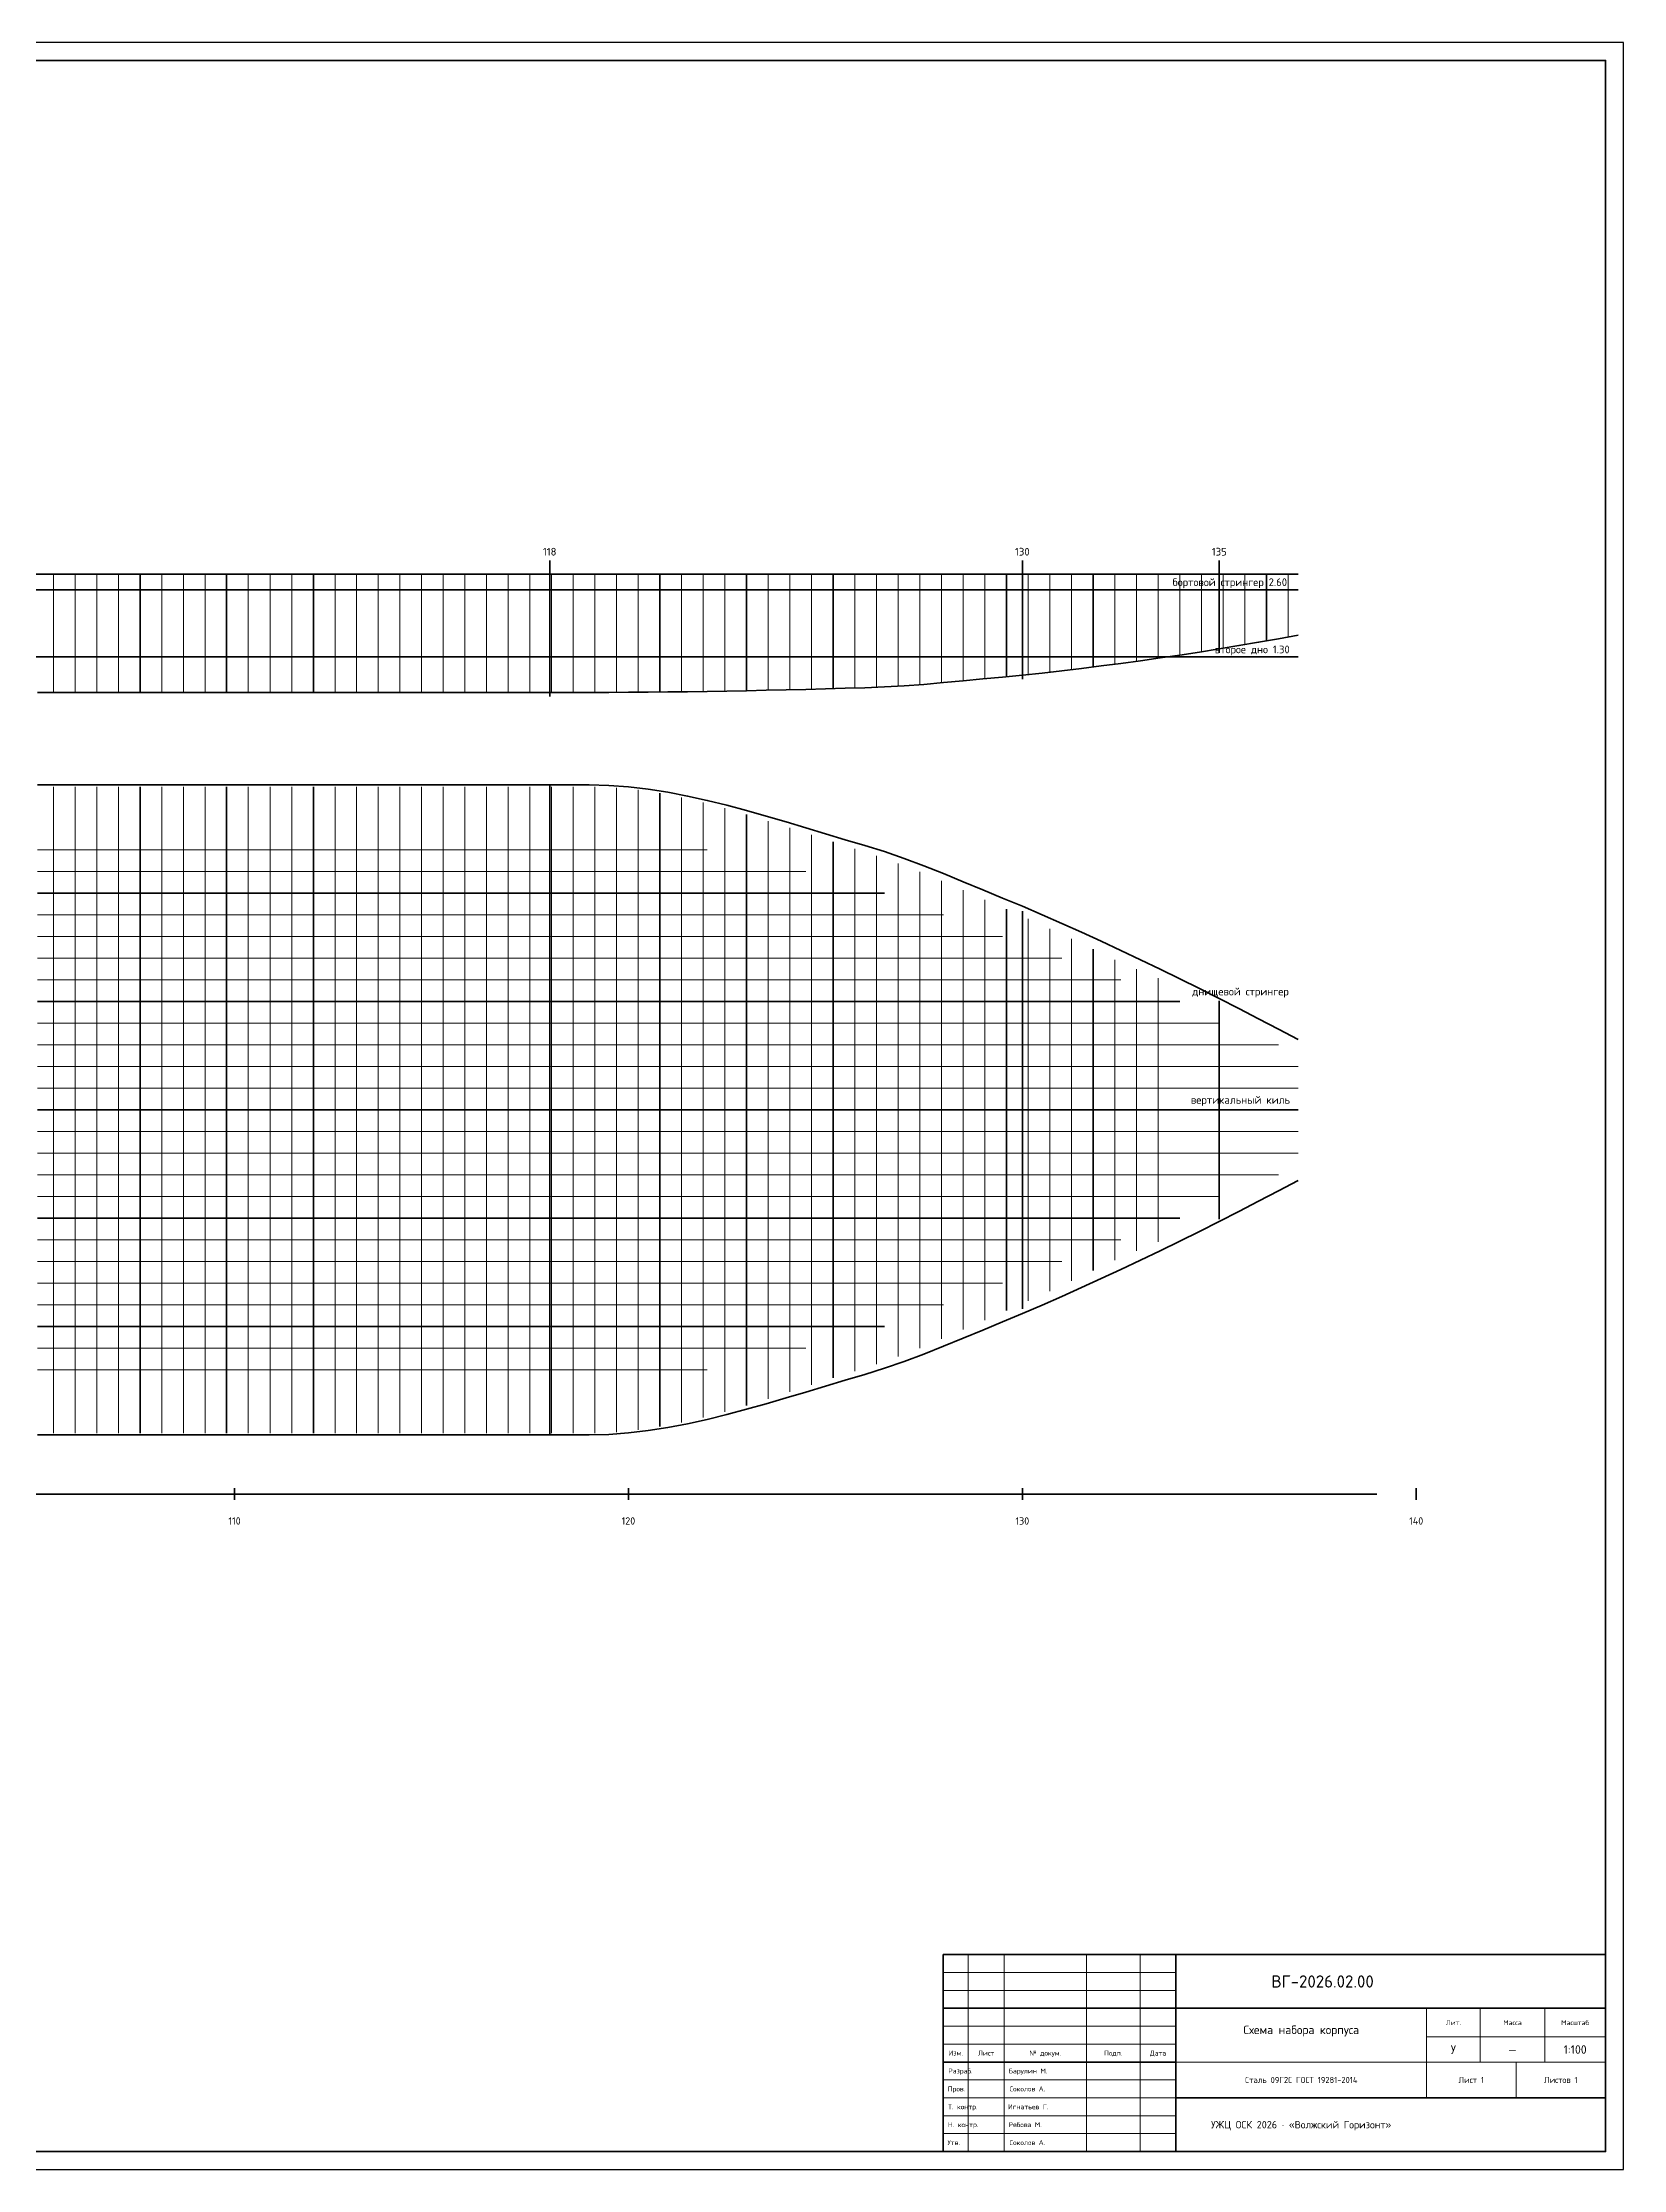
# Model space of a CAD drawing. Header units: millimetres. Extents: x 0 to 1682, y -5 to 594.
# Drawn here: x 1240 to 1682, y 0 to 594 of the extents above; entities that cross this region are included whole.
import ezdxf
from ezdxf.enums import TextEntityAlignment as Align

# ---------------------------------------------------------------- set-up
doc = ezdxf.new("R2010")
doc.units = ezdxf.units.MM
for name, color, linetype in [('00_РАМКА', 7, 'Continuous'), ('01_ЛИНИИ', 7, 'Continuous'), ('04_ТЕКСТ', 7, 'Continuous')]:
    doc.layers.add(name, color=color, linetype=linetype)
doc.styles.add('ГОСТ', font='isocpeur.ttf')

msp = doc.modelspace()

# ---------------------------------------------------------------- linework, layer by layer
at = {"layer": '00_РАМКА'}
msp.add_lwpolyline([(0, 0), (1682, 0), (1682, 594), (0, 594)], close=True, dxfattribs=at)
at = {"layer": '01_ЛИНИИ', "color": 179, "lineweight": 18, "true_color": 0x16202f}
msp.add_lwpolyline([(0, 0), (1682, 0), (1682, 594), (0, 594), (0, 0)], close=True, dxfattribs=at)
at = {"layer": '01_ЛИНИИ', "color": 179, "lineweight": 50, "true_color": 0x16202f}
for points in [[(20, 5), (1677, 5), (1677, 589), (20, 589), (20, 5)], [(1492, 5), (1677, 5), (1677, 60), (1492, 60), (1492, 5)]]:
    msp.add_lwpolyline(points, close=True, dxfattribs=at)
at = {"layer": '01_ЛИНИИ', "color": 179, "lineweight": 70, "true_color": 0x16202f}
for points in [[(105.89, 445.52), (1591.11, 445.52)], [(1239.06, 412.51), (1244.56, 412.51), (1250.06, 412.51), (1255.56, 412.51), (1261.06, 412.51), (1266.56, 412.51), (1272.06, 412.51), (1277.56, 412.51), (1283.06, 412.51), (1288.56, 412.51), (1294.06, 412.51), (1299.56, 412.51), (1305.07, 412.51), (1310.57, 412.51), (1316.07, 412.51), (1321.57, 412.51), (1327.07, 412.51), (1332.57, 412.51), (1338.07, 412.51), (1343.57, 412.51), (1349.07, 412.51), (1354.57, 412.51), (1360.07, 412.51), (1365.57, 412.51), (1371.07, 412.51), (1376.58, 412.51), (1382.08, 412.51), (1387.58, 412.51), (1393.08, 412.51), (1398.58, 412.52), (1404.08, 412.54), (1409.58, 412.58), (1415.08, 412.64), (1420.58, 412.7), (1426.08, 412.78), (1431.58, 412.87), (1437.08, 412.98), (1442.59, 413.09), (1448.09, 413.22), (1453.59, 413.35), (1459.09, 413.5), (1464.59, 413.65), (1470.09, 413.81), (1475.59, 414.03), (1481.09, 414.36), (1486.59, 414.76), (1492.09, 415.23), (1497.59, 415.73), (1503.09, 416.26), (1508.59, 416.78), (1514.1, 417.32), (1519.6, 417.91), (1525.1, 418.54), (1530.6, 419.2), (1536.1, 419.9), (1541.6, 420.62), (1547.1, 421.36), (1552.6, 422.13), (1558.1, 422.94), (1563.6, 423.78), (1569.1, 424.66), (1574.6, 425.57), (1580.1, 426.51), (1585.61, 427.46), (1591.11, 428.45)], [(1239.06, 386.66), (1244.56, 386.66), (1250.06, 386.66), (1255.56, 386.66), (1261.06, 386.66), (1266.56, 386.66), (1272.06, 386.66), (1277.56, 386.66), (1283.06, 386.66), (1288.56, 386.66), (1294.06, 386.66), (1299.56, 386.66), (1305.07, 386.66), (1310.57, 386.66), (1316.07, 386.66), (1321.57, 386.66), (1327.07, 386.66), (1332.57, 386.66), (1338.07, 386.66), (1343.57, 386.66), (1349.07, 386.66), (1354.57, 386.66), (1360.07, 386.66), (1365.57, 386.66), (1371.07, 386.66), (1376.58, 386.66), (1382.08, 386.66), (1387.58, 386.66), (1393.08, 386.66), (1398.58, 386.52), (1404.08, 386.11), (1409.58, 385.46), (1415.08, 384.6), (1420.58, 383.54), (1426.08, 382.33), (1431.58, 380.97), (1437.08, 379.5), (1442.59, 377.94), (1448.09, 376.33), (1453.59, 374.67), (1459.09, 373.01), (1464.59, 371.36), (1470.09, 369.75), (1475.59, 368.05), (1481.09, 366.15), (1486.59, 364.09), (1492.09, 361.91), (1497.59, 359.65), (1503.09, 357.36), (1508.59, 355.07), (1514.1, 352.78), (1519.6, 350.41), (1525.1, 347.99), (1530.6, 345.52), (1536.1, 343), (1541.6, 340.45), (1547.1, 337.86), (1552.6, 335.22), (1558.1, 332.54), (1563.6, 329.81), (1569.1, 327.03), (1574.6, 324.22), (1580.1, 321.36), (1585.61, 318.48), (1591.11, 315.56)], [(1239.06, 295.9), (1244.56, 295.9), (1250.06, 295.9), (1255.56, 295.9), (1261.06, 295.9), (1266.56, 295.9), (1272.06, 295.9), (1277.56, 295.9), (1283.06, 295.9), (1288.56, 295.9), (1294.06, 295.9), (1299.56, 295.9), (1305.07, 295.9), (1310.57, 295.9), (1316.07, 295.9), (1321.57, 295.9), (1327.07, 295.9), (1332.57, 295.9), (1338.07, 295.9), (1343.57, 295.9), (1349.07, 295.9), (1354.57, 295.9), (1360.07, 295.9), (1365.57, 295.9), (1371.07, 295.9), (1376.58, 295.9), (1382.08, 295.9), (1387.58, 295.9), (1393.08, 295.9), (1398.58, 295.9), (1404.08, 295.9), (1409.58, 295.9), (1415.08, 295.9), (1420.58, 295.9), (1426.08, 295.9), (1431.58, 295.9), (1437.08, 295.9), (1442.59, 295.9), (1448.09, 295.9), (1453.59, 295.9), (1459.09, 295.9), (1464.59, 295.9), (1470.09, 295.9), (1475.59, 295.9), (1481.09, 295.9), (1486.59, 295.9), (1492.09, 295.9), (1497.59, 295.9), (1503.09, 295.9), (1508.59, 295.9), (1514.1, 295.9), (1519.6, 295.9), (1525.1, 295.9), (1530.6, 295.9), (1536.1, 295.9), (1541.6, 295.9), (1547.1, 295.9), (1552.6, 295.9), (1558.1, 295.9), (1563.6, 295.9), (1569.1, 295.9), (1574.6, 295.9), (1580.1, 295.9), (1585.61, 295.9), (1591.11, 295.9)], [(1239.06, 295.9), (1244.56, 295.9), (1250.06, 295.9), (1255.56, 295.9), (1261.06, 295.9), (1266.56, 295.9), (1272.06, 295.9), (1277.56, 295.9), (1283.06, 295.9), (1288.56, 295.9), (1294.06, 295.9), (1299.56, 295.9), (1305.07, 295.9), (1310.57, 295.9), (1316.07, 295.9), (1321.57, 295.9), (1327.07, 295.9), (1332.57, 295.9), (1338.07, 295.9), (1343.57, 295.9), (1349.07, 295.9), (1354.57, 295.9), (1360.07, 295.9), (1365.57, 295.9), (1371.07, 295.9), (1376.58, 295.9), (1382.08, 295.9), (1387.58, 295.9), (1393.08, 295.9), (1398.58, 295.9), (1404.08, 295.9), (1409.58, 295.9), (1415.08, 295.9), (1420.58, 295.9), (1426.08, 295.9), (1431.58, 295.9), (1437.08, 295.9), (1442.59, 295.9), (1448.09, 295.9), (1453.59, 295.9), (1459.09, 295.9), (1464.59, 295.9), (1470.09, 295.9), (1475.59, 295.9), (1481.09, 295.9), (1486.59, 295.9), (1492.09, 295.9), (1497.59, 295.9), (1503.09, 295.9), (1508.59, 295.9), (1514.1, 295.9), (1519.6, 295.9), (1525.1, 295.9), (1530.6, 295.9), (1536.1, 295.9), (1541.6, 295.9), (1547.1, 295.9), (1552.6, 295.9), (1558.1, 295.9), (1563.6, 295.9), (1569.1, 295.9), (1574.6, 295.9), (1580.1, 295.9), (1585.61, 295.9), (1591.11, 295.9)], [(1239.06, 205.13), (1244.56, 205.13), (1250.06, 205.13), (1255.56, 205.13), (1261.06, 205.13), (1266.56, 205.13), (1272.06, 205.13), (1277.56, 205.13), (1283.06, 205.13), (1288.56, 205.13), (1294.06, 205.13), (1299.56, 205.13), (1305.07, 205.13), (1310.57, 205.13), (1316.07, 205.13), (1321.57, 205.13), (1327.07, 205.13), (1332.57, 205.13), (1338.07, 205.13), (1343.57, 205.13), (1349.07, 205.13), (1354.57, 205.13), (1360.07, 205.13), (1365.57, 205.13), (1371.07, 205.13), (1376.58, 205.13), (1382.08, 205.13), (1387.58, 205.13), (1393.08, 205.13), (1398.58, 205.27), (1404.08, 205.68), (1409.58, 206.33), (1415.08, 207.2), (1420.58, 208.25), (1426.08, 209.47), (1431.58, 210.82), (1437.08, 212.29), (1442.59, 213.85), (1448.09, 215.47), (1453.59, 217.12), (1459.09, 218.78), (1464.59, 220.43), (1470.09, 222.04), (1475.59, 223.74), (1481.09, 225.64), (1486.59, 227.7), (1492.09, 229.89), (1497.59, 232.14), (1503.09, 234.44), (1508.59, 236.72), (1514.1, 239.02), (1519.6, 241.38), (1525.1, 243.8), (1530.6, 246.27), (1536.1, 248.79), (1541.6, 251.35), (1547.1, 253.94), (1552.6, 256.57), (1558.1, 259.25), (1563.6, 261.98), (1569.1, 264.76), (1574.6, 267.58), (1580.1, 270.43), (1585.61, 273.31), (1591.11, 276.23)]]:
    msp.add_lwpolyline(points, dxfattribs=at)
at = {"layer": '01_ЛИНИИ', "color": 9, "lineweight": 18, "true_color": 0xb9c2ce}
for points in [[(1243.46, 412.51), (1243.46, 445.52)], [(1249.51, 412.51), (1249.51, 445.52)], [(1255.56, 412.51), (1255.56, 445.52)], [(1261.61, 412.51), (1261.61, 445.52)], [(1273.71, 412.51), (1273.71, 445.52)], [(1279.76, 412.51), (1279.76, 445.52)], [(1285.81, 412.51), (1285.81, 445.52)], [(1297.91, 412.51), (1297.91, 445.52)], [(1303.97, 412.51), (1303.97, 445.52)], [(1310.02, 412.51), (1310.02, 445.52)], [(1322.12, 412.51), (1322.12, 445.52)], [(1328.17, 412.51), (1328.17, 445.52)], [(1334.22, 412.51), (1334.22, 445.52)], [(1340.27, 412.51), (1340.27, 445.52)], [(1346.32, 412.51), (1346.32, 445.52)], [(1352.37, 412.51), (1352.37, 445.52)], [(1358.42, 412.51), (1358.42, 445.52)], [(1364.47, 412.51), (1364.47, 445.52)], [(1370.52, 412.51), (1370.52, 445.52)], [(1376.58, 412.51), (1376.58, 445.52)], [(1382.63, 412.51), (1382.63, 445.52)], [(1388.68, 412.51), (1388.68, 445.52)], [(1394.73, 412.51), (1394.73, 445.52)], [(1400.78, 412.53), (1400.78, 445.52)], [(1406.83, 412.56), (1406.83, 445.52)], [(1418.93, 412.68), (1418.93, 445.52)], [(1424.98, 412.77), (1424.98, 445.52)], [(1431.03, 412.87), (1431.03, 445.52)], [(1443.14, 413.11), (1443.14, 445.52)], [(1449.19, 413.25), (1449.19, 445.52)], [(1455.24, 413.4), (1455.24, 445.52)], [(1467.34, 413.73), (1467.34, 445.52)], [(1473.39, 413.93), (1473.39, 445.52)], [(1479.44, 414.25), (1479.44, 445.52)], [(1485.49, 414.68), (1485.49, 445.52)], [(1491.54, 415.18), (1491.54, 445.52)], [(1497.59, 415.73), (1497.59, 445.52)], [(1503.64, 416.31), (1503.64, 445.52)], [(1515.75, 417.49), (1515.75, 445.52)], [(1521.8, 418.16), (1521.8, 445.52)], [(1527.85, 418.87), (1527.85, 445.52)], [(1539.95, 420.4), (1539.95, 445.52)], [(1546, 421.21), (1546, 445.52)], [(1552.05, 422.05), (1552.05, 445.52)], [(1558.1, 422.94), (1558.1, 445.52)], [(1564.15, 423.87), (1564.15, 445.52)], [(1570.2, 424.84), (1570.2, 445.52)], [(1576.25, 425.85), (1576.25, 445.52)], [(1588.36, 427.95), (1588.36, 445.52)]]:
    msp.add_lwpolyline(points, dxfattribs=at)
at = {"layer": '01_ЛИНИИ', "color": 146, "lineweight": 53, "true_color": 0x1c5c8a}
for points in [[(1267.66, 412.51), (1267.66, 445.52)], [(1291.86, 412.51), (1291.86, 445.52)], [(1316.07, 412.51), (1316.07, 445.52)], [(1412.88, 412.61), (1412.88, 445.52)], [(1437.08, 412.98), (1437.08, 445.52)], [(1461.29, 413.56), (1461.29, 445.52)], [(1509.69, 416.89), (1509.69, 445.52)], [(1533.9, 419.62), (1533.9, 445.52)], [(1582.31, 426.89), (1582.31, 445.52)]]:
    msp.add_lwpolyline(points, dxfattribs=at)
at = {"layer": '01_ЛИНИИ', "color": 244, "lineweight": 90, "true_color": 0xb02634}
for points in [[(1382.08, 411.41), (1382.08, 449.37)], [(1514.1, 416.22), (1514.1, 449.37)], [(1569.1, 423.56), (1569.1, 449.37)], [(1382.08, 205.36), (1382.08, 386.43)], [(1514.1, 240.34), (1514.1, 351.45)], [(1569.1, 265.39), (1569.1, 326.4)]]:
    msp.add_lwpolyline(points, dxfattribs=at)
at = {"layer": '01_ЛИНИИ', "color": 126, "lineweight": 50, "true_color": 0x187454}
msp.add_lwpolyline([(105.89, 441.12), (1591.11, 441.12)], dxfattribs=at)
at = {"layer": '01_ЛИНИИ', "color": 146, "lineweight": 60, "true_color": 0x1c5c8a}
for points in [[(105.89, 422.41), (1591.11, 422.41)], [(1267.66, 205.62), (1267.66, 386.17)], [(1291.86, 205.62), (1291.86, 386.17)], [(1316.07, 205.62), (1316.07, 386.17)], [(1412.88, 207.45), (1412.88, 384.34)], [(1437.08, 213.36), (1437.08, 378.43)], [(1461.29, 221.06), (1461.29, 370.73)], [(1509.69, 239.86), (1509.69, 351.93)], [(1533.9, 251.02), (1533.9, 340.77)]]:
    msp.add_lwpolyline(points, dxfattribs=at)
at = {"layer": '01_ЛИНИИ', "color": 254, "lineweight": 18, "true_color": 0xc7cfda}
for points in [[(1243.46, 205.62), (1243.46, 386.17)], [(1249.51, 205.62), (1249.51, 386.17)], [(1255.56, 205.62), (1255.56, 386.17)], [(1261.61, 205.62), (1261.61, 386.17)], [(1273.71, 205.62), (1273.71, 386.17)], [(1279.76, 205.62), (1279.76, 386.17)], [(1285.81, 205.62), (1285.81, 386.17)], [(1297.91, 205.62), (1297.91, 386.17)], [(1303.97, 205.62), (1303.97, 386.17)], [(1310.02, 205.62), (1310.02, 386.17)], [(1322.12, 205.62), (1322.12, 386.17)], [(1328.17, 205.62), (1328.17, 386.17)], [(1334.22, 205.62), (1334.22, 386.17)], [(1340.27, 205.62), (1340.27, 386.17)], [(1346.32, 205.62), (1346.32, 386.17)], [(1352.37, 205.62), (1352.37, 386.17)], [(1358.42, 205.62), (1358.42, 386.17)], [(1364.47, 205.62), (1364.47, 386.17)], [(1370.52, 205.62), (1370.52, 386.17)], [(1376.58, 205.62), (1376.58, 386.17)], [(1382.63, 205.62), (1382.63, 386.17)], [(1388.68, 205.62), (1388.68, 386.17)], [(1394.73, 205.63), (1394.73, 386.16)], [(1400.78, 205.91), (1400.78, 385.88)], [(1406.83, 206.53), (1406.83, 385.26)], [(1418.93, 208.63), (1418.93, 383.16)], [(1424.98, 210.03), (1424.98, 381.76)], [(1431.03, 211.62), (1431.03, 380.17)], [(1443.14, 215.21), (1443.14, 376.58)], [(1449.19, 217.13), (1449.19, 374.66)], [(1455.24, 219.09), (1455.24, 372.7)], [(1467.34, 222.98), (1467.34, 368.81)], [(1473.39, 224.89), (1473.39, 366.9)], [(1479.44, 227.04), (1479.44, 364.75)], [(1485.49, 229.41), (1485.49, 362.39)], [(1491.54, 231.93), (1491.54, 359.86)], [(1497.59, 234.55), (1497.59, 357.24)], [(1503.64, 237.22), (1503.64, 354.58)], [(1515.75, 242.55), (1515.75, 349.25)], [(1521.8, 245.31), (1521.8, 346.49)], [(1527.85, 248.13), (1527.85, 343.66)], [(1539.95, 253.95), (1539.95, 337.84)], [(1546, 256.59), (1546, 335.2)], [(1552.05, 259.1), (1552.05, 332.7)]]:
    msp.add_lwpolyline(points, dxfattribs=at)
at = {"layer": '01_ЛИНИИ', "color": 253, "lineweight": 20, "true_color": 0x8e98a8}
for points in [[(1239.06, 368.51), (1244.56, 368.51), (1250.06, 368.51), (1255.56, 368.51), (1261.06, 368.51), (1266.56, 368.51), (1272.06, 368.51), (1277.56, 368.51), (1283.06, 368.51), (1288.56, 368.51), (1294.06, 368.51), (1299.56, 368.51), (1305.07, 368.51), (1310.57, 368.51), (1316.07, 368.51), (1321.57, 368.51), (1327.07, 368.51), (1332.57, 368.51), (1338.07, 368.51), (1343.57, 368.51), (1349.07, 368.51), (1354.57, 368.51), (1360.07, 368.51), (1365.57, 368.51), (1371.07, 368.51), (1376.58, 368.51), (1382.08, 368.51), (1387.58, 368.51), (1393.08, 368.51), (1398.58, 368.51), (1404.08, 368.51), (1409.58, 368.51), (1415.08, 368.51), (1420.58, 368.51), (1426.08, 368.51)], [(1239.06, 362.46), (1244.56, 362.46), (1250.06, 362.46), (1255.56, 362.46), (1261.06, 362.46), (1266.56, 362.46), (1272.06, 362.46), (1277.56, 362.46), (1283.06, 362.46), (1288.56, 362.46), (1294.06, 362.46), (1299.56, 362.46), (1305.07, 362.46), (1310.57, 362.46), (1316.07, 362.46), (1321.57, 362.46), (1327.07, 362.46), (1332.57, 362.46), (1338.07, 362.46), (1343.57, 362.46), (1349.07, 362.46), (1354.57, 362.46), (1360.07, 362.46), (1365.57, 362.46), (1371.07, 362.46), (1376.58, 362.46), (1382.08, 362.46), (1387.58, 362.46), (1393.08, 362.46), (1398.58, 362.46), (1404.08, 362.46), (1409.58, 362.46), (1415.08, 362.46), (1420.58, 362.46), (1426.08, 362.46), (1431.58, 362.46), (1437.08, 362.46), (1442.59, 362.46), (1448.09, 362.46), (1453.59, 362.46)], [(1239.06, 350.35), (1244.56, 350.35), (1250.06, 350.35), (1255.56, 350.35), (1261.06, 350.35), (1266.56, 350.35), (1272.06, 350.35), (1277.56, 350.35), (1283.06, 350.35), (1288.56, 350.35), (1294.06, 350.35), (1299.56, 350.35), (1305.07, 350.35), (1310.57, 350.35), (1316.07, 350.35), (1321.57, 350.35), (1327.07, 350.35), (1332.57, 350.35), (1338.07, 350.35), (1343.57, 350.35), (1349.07, 350.35), (1354.57, 350.35), (1360.07, 350.35), (1365.57, 350.35), (1371.07, 350.35), (1376.58, 350.35), (1382.08, 350.35), (1387.58, 350.35), (1393.08, 350.35), (1398.58, 350.35), (1404.08, 350.35), (1409.58, 350.35), (1415.08, 350.35), (1420.58, 350.35), (1426.08, 350.35), (1431.58, 350.35), (1437.08, 350.35), (1442.59, 350.35), (1448.09, 350.35), (1453.59, 350.35), (1459.09, 350.35), (1464.59, 350.35), (1470.09, 350.35), (1475.59, 350.35), (1481.09, 350.35), (1486.59, 350.35), (1492.09, 350.35)], [(1239.06, 344.3), (1244.56, 344.3), (1250.06, 344.3), (1255.56, 344.3), (1261.06, 344.3), (1266.56, 344.3), (1272.06, 344.3), (1277.56, 344.3), (1283.06, 344.3), (1288.56, 344.3), (1294.06, 344.3), (1299.56, 344.3), (1305.07, 344.3), (1310.57, 344.3), (1316.07, 344.3), (1321.57, 344.3), (1327.07, 344.3), (1332.57, 344.3), (1338.07, 344.3), (1343.57, 344.3), (1349.07, 344.3), (1354.57, 344.3), (1360.07, 344.3), (1365.57, 344.3), (1371.07, 344.3), (1376.58, 344.3), (1382.08, 344.3), (1387.58, 344.3), (1393.08, 344.3), (1398.58, 344.3), (1404.08, 344.3), (1409.58, 344.3), (1415.08, 344.3), (1420.58, 344.3), (1426.08, 344.3), (1431.58, 344.3), (1437.08, 344.3), (1442.59, 344.3), (1448.09, 344.3), (1453.59, 344.3), (1459.09, 344.3), (1464.59, 344.3), (1470.09, 344.3), (1475.59, 344.3), (1481.09, 344.3), (1486.59, 344.3), (1492.09, 344.3), (1497.59, 344.3), (1503.09, 344.3), (1508.59, 344.3)], [(1239.06, 338.25), (1244.56, 338.25), (1250.06, 338.25), (1255.56, 338.25), (1261.06, 338.25), (1266.56, 338.25), (1272.06, 338.25), (1277.56, 338.25), (1283.06, 338.25), (1288.56, 338.25), (1294.06, 338.25), (1299.56, 338.25), (1305.07, 338.25), (1310.57, 338.25), (1316.07, 338.25), (1321.57, 338.25), (1327.07, 338.25), (1332.57, 338.25), (1338.07, 338.25), (1343.57, 338.25), (1349.07, 338.25), (1354.57, 338.25), (1360.07, 338.25), (1365.57, 338.25), (1371.07, 338.25), (1376.58, 338.25), (1382.08, 338.25), (1387.58, 338.25), (1393.08, 338.25), (1398.58, 338.25), (1404.08, 338.25), (1409.58, 338.25), (1415.08, 338.25), (1420.58, 338.25), (1426.08, 338.25), (1431.58, 338.25), (1437.08, 338.25), (1442.59, 338.25), (1448.09, 338.25), (1453.59, 338.25), (1459.09, 338.25), (1464.59, 338.25), (1470.09, 338.25), (1475.59, 338.25), (1481.09, 338.25), (1486.59, 338.25), (1492.09, 338.25), (1497.59, 338.25), (1503.09, 338.25), (1508.59, 338.25), (1514.1, 338.25), (1519.6, 338.25), (1525.1, 338.25)], [(1239.06, 332.2), (1244.56, 332.2), (1250.06, 332.2), (1255.56, 332.2), (1261.06, 332.2), (1266.56, 332.2), (1272.06, 332.2), (1277.56, 332.2), (1283.06, 332.2), (1288.56, 332.2), (1294.06, 332.2), (1299.56, 332.2), (1305.07, 332.2), (1310.57, 332.2), (1316.07, 332.2), (1321.57, 332.2), (1327.07, 332.2), (1332.57, 332.2), (1338.07, 332.2), (1343.57, 332.2), (1349.07, 332.2), (1354.57, 332.2), (1360.07, 332.2), (1365.57, 332.2), (1371.07, 332.2), (1376.58, 332.2), (1382.08, 332.2), (1387.58, 332.2), (1393.08, 332.2), (1398.58, 332.2), (1404.08, 332.2), (1409.58, 332.2), (1415.08, 332.2), (1420.58, 332.2), (1426.08, 332.2), (1431.58, 332.2), (1437.08, 332.2), (1442.59, 332.2), (1448.09, 332.2), (1453.59, 332.2), (1459.09, 332.2), (1464.59, 332.2), (1470.09, 332.2), (1475.59, 332.2), (1481.09, 332.2), (1486.59, 332.2), (1492.09, 332.2), (1497.59, 332.2), (1503.09, 332.2), (1508.59, 332.2), (1514.1, 332.2), (1519.6, 332.2), (1525.1, 332.2), (1530.6, 332.2), (1536.1, 332.2), (1541.6, 332.2)], [(1239.06, 320.1), (1244.56, 320.1), (1250.06, 320.1), (1255.56, 320.1), (1261.06, 320.1), (1266.56, 320.1), (1272.06, 320.1), (1277.56, 320.1), (1283.06, 320.1), (1288.56, 320.1), (1294.06, 320.1), (1299.56, 320.1), (1305.07, 320.1), (1310.57, 320.1), (1316.07, 320.1), (1321.57, 320.1), (1327.07, 320.1), (1332.57, 320.1), (1338.07, 320.1), (1343.57, 320.1), (1349.07, 320.1), (1354.57, 320.1), (1360.07, 320.1), (1365.57, 320.1), (1371.07, 320.1), (1376.58, 320.1), (1382.08, 320.1), (1387.58, 320.1), (1393.08, 320.1), (1398.58, 320.1), (1404.08, 320.1), (1409.58, 320.1), (1415.08, 320.1), (1420.58, 320.1), (1426.08, 320.1), (1431.58, 320.1), (1437.08, 320.1), (1442.59, 320.1), (1448.09, 320.1), (1453.59, 320.1), (1459.09, 320.1), (1464.59, 320.1), (1470.09, 320.1), (1475.59, 320.1), (1481.09, 320.1), (1486.59, 320.1), (1492.09, 320.1), (1497.59, 320.1), (1503.09, 320.1), (1508.59, 320.1), (1514.1, 320.1), (1519.6, 320.1), (1525.1, 320.1), (1530.6, 320.1), (1536.1, 320.1), (1541.6, 320.1), (1547.1, 320.1), (1552.6, 320.1), (1558.1, 320.1), (1563.6, 320.1), (1569.1, 320.1)], [(1239.06, 314.05), (1244.56, 314.05), (1250.06, 314.05), (1255.56, 314.05), (1261.06, 314.05), (1266.56, 314.05), (1272.06, 314.05), (1277.56, 314.05), (1283.06, 314.05), (1288.56, 314.05), (1294.06, 314.05), (1299.56, 314.05), (1305.07, 314.05), (1310.57, 314.05), (1316.07, 314.05), (1321.57, 314.05), (1327.07, 314.05), (1332.57, 314.05), (1338.07, 314.05), (1343.57, 314.05), (1349.07, 314.05), (1354.57, 314.05), (1360.07, 314.05), (1365.57, 314.05), (1371.07, 314.05), (1376.58, 314.05), (1382.08, 314.05), (1387.58, 314.05), (1393.08, 314.05), (1398.58, 314.05), (1404.08, 314.05), (1409.58, 314.05), (1415.08, 314.05), (1420.58, 314.05), (1426.08, 314.05), (1431.58, 314.05), (1437.08, 314.05), (1442.59, 314.05), (1448.09, 314.05), (1453.59, 314.05), (1459.09, 314.05), (1464.59, 314.05), (1470.09, 314.05), (1475.59, 314.05), (1481.09, 314.05), (1486.59, 314.05), (1492.09, 314.05), (1497.59, 314.05), (1503.09, 314.05), (1508.59, 314.05), (1514.1, 314.05), (1519.6, 314.05), (1525.1, 314.05), (1530.6, 314.05), (1536.1, 314.05), (1541.6, 314.05), (1547.1, 314.05), (1552.6, 314.05), (1558.1, 314.05), (1563.6, 314.05), (1569.1, 314.05), (1574.6, 314.05), (1580.1, 314.05), (1585.61, 314.05)], [(1239.06, 308), (1244.56, 308), (1250.06, 308), (1255.56, 308), (1261.06, 308), (1266.56, 308), (1272.06, 308), (1277.56, 308), (1283.06, 308), (1288.56, 308), (1294.06, 308), (1299.56, 308), (1305.07, 308), (1310.57, 308), (1316.07, 308), (1321.57, 308), (1327.07, 308), (1332.57, 308), (1338.07, 308), (1343.57, 308), (1349.07, 308), (1354.57, 308), (1360.07, 308), (1365.57, 308), (1371.07, 308), (1376.58, 308), (1382.08, 308), (1387.58, 308), (1393.08, 308), (1398.58, 308), (1404.08, 308), (1409.58, 308), (1415.08, 308), (1420.58, 308), (1426.08, 308), (1431.58, 308), (1437.08, 308), (1442.59, 308), (1448.09, 308), (1453.59, 308), (1459.09, 308), (1464.59, 308), (1470.09, 308), (1475.59, 308), (1481.09, 308), (1486.59, 308), (1492.09, 308), (1497.59, 308), (1503.09, 308), (1508.59, 308), (1514.1, 308), (1519.6, 308), (1525.1, 308), (1530.6, 308), (1536.1, 308), (1541.6, 308), (1547.1, 308), (1552.6, 308), (1558.1, 308), (1563.6, 308), (1569.1, 308), (1574.6, 308), (1580.1, 308), (1585.61, 308), (1591.11, 308)], [(1239.06, 301.95), (1244.56, 301.95), (1250.06, 301.95), (1255.56, 301.95), (1261.06, 301.95), (1266.56, 301.95), (1272.06, 301.95), (1277.56, 301.95), (1283.06, 301.95), (1288.56, 301.95), (1294.06, 301.95), (1299.56, 301.95), (1305.07, 301.95), (1310.57, 301.95), (1316.07, 301.95), (1321.57, 301.95), (1327.07, 301.95), (1332.57, 301.95), (1338.07, 301.95), (1343.57, 301.95), (1349.07, 301.95), (1354.57, 301.95), (1360.07, 301.95), (1365.57, 301.95), (1371.07, 301.95), (1376.58, 301.95), (1382.08, 301.95), (1387.58, 301.95), (1393.08, 301.95), (1398.58, 301.95), (1404.08, 301.95), (1409.58, 301.95), (1415.08, 301.95), (1420.58, 301.95), (1426.08, 301.95), (1431.58, 301.95), (1437.08, 301.95), (1442.59, 301.95), (1448.09, 301.95), (1453.59, 301.95), (1459.09, 301.95), (1464.59, 301.95), (1470.09, 301.95), (1475.59, 301.95), (1481.09, 301.95), (1486.59, 301.95), (1492.09, 301.95), (1497.59, 301.95), (1503.09, 301.95), (1508.59, 301.95), (1514.1, 301.95), (1519.6, 301.95), (1525.1, 301.95), (1530.6, 301.95), (1536.1, 301.95), (1541.6, 301.95), (1547.1, 301.95), (1552.6, 301.95), (1558.1, 301.95), (1563.6, 301.95), (1569.1, 301.95), (1574.6, 301.95), (1580.1, 301.95), (1585.61, 301.95), (1591.11, 301.95)], [(1239.06, 289.85), (1244.56, 289.85), (1250.06, 289.85), (1255.56, 289.85), (1261.06, 289.85), (1266.56, 289.85), (1272.06, 289.85), (1277.56, 289.85), (1283.06, 289.85), (1288.56, 289.85), (1294.06, 289.85), (1299.56, 289.85), (1305.07, 289.85), (1310.57, 289.85), (1316.07, 289.85), (1321.57, 289.85), (1327.07, 289.85), (1332.57, 289.85), (1338.07, 289.85), (1343.57, 289.85), (1349.07, 289.85), (1354.57, 289.85), (1360.07, 289.85), (1365.57, 289.85), (1371.07, 289.85), (1376.58, 289.85), (1382.08, 289.85), (1387.58, 289.85), (1393.08, 289.85), (1398.58, 289.85), (1404.08, 289.85), (1409.58, 289.85), (1415.08, 289.85), (1420.58, 289.85), (1426.08, 289.85), (1431.58, 289.85), (1437.08, 289.85), (1442.59, 289.85), (1448.09, 289.85), (1453.59, 289.85), (1459.09, 289.85), (1464.59, 289.85), (1470.09, 289.85), (1475.59, 289.85), (1481.09, 289.85), (1486.59, 289.85), (1492.09, 289.85), (1497.59, 289.85), (1503.09, 289.85), (1508.59, 289.85), (1514.1, 289.85), (1519.6, 289.85), (1525.1, 289.85), (1530.6, 289.85), (1536.1, 289.85), (1541.6, 289.85), (1547.1, 289.85), (1552.6, 289.85), (1558.1, 289.85), (1563.6, 289.85), (1569.1, 289.85), (1574.6, 289.85), (1580.1, 289.85), (1585.61, 289.85), (1591.11, 289.85)], [(1239.06, 283.79), (1244.56, 283.79), (1250.06, 283.79), (1255.56, 283.79), (1261.06, 283.79), (1266.56, 283.79), (1272.06, 283.79), (1277.56, 283.79), (1283.06, 283.79), (1288.56, 283.79), (1294.06, 283.79), (1299.56, 283.79), (1305.07, 283.79), (1310.57, 283.79), (1316.07, 283.79), (1321.57, 283.79), (1327.07, 283.79), (1332.57, 283.79), (1338.07, 283.79), (1343.57, 283.79), (1349.07, 283.79), (1354.57, 283.79), (1360.07, 283.79), (1365.57, 283.79), (1371.07, 283.79), (1376.58, 283.79), (1382.08, 283.79), (1387.58, 283.79), (1393.08, 283.79), (1398.58, 283.79), (1404.08, 283.79), (1409.58, 283.79), (1415.08, 283.79), (1420.58, 283.79), (1426.08, 283.79), (1431.58, 283.79), (1437.08, 283.79), (1442.59, 283.79), (1448.09, 283.79), (1453.59, 283.79), (1459.09, 283.79), (1464.59, 283.79), (1470.09, 283.79), (1475.59, 283.79), (1481.09, 283.79), (1486.59, 283.79), (1492.09, 283.79), (1497.59, 283.79), (1503.09, 283.79), (1508.59, 283.79), (1514.1, 283.79), (1519.6, 283.79), (1525.1, 283.79), (1530.6, 283.79), (1536.1, 283.79), (1541.6, 283.79), (1547.1, 283.79), (1552.6, 283.79), (1558.1, 283.79), (1563.6, 283.79), (1569.1, 283.79), (1574.6, 283.79), (1580.1, 283.79), (1585.61, 283.79), (1591.11, 283.79)], [(1239.06, 277.74), (1244.56, 277.74), (1250.06, 277.74), (1255.56, 277.74), (1261.06, 277.74), (1266.56, 277.74), (1272.06, 277.74), (1277.56, 277.74), (1283.06, 277.74), (1288.56, 277.74), (1294.06, 277.74), (1299.56, 277.74), (1305.07, 277.74), (1310.57, 277.74), (1316.07, 277.74), (1321.57, 277.74), (1327.07, 277.74), (1332.57, 277.74), (1338.07, 277.74), (1343.57, 277.74), (1349.07, 277.74), (1354.57, 277.74), (1360.07, 277.74), (1365.57, 277.74), (1371.07, 277.74), (1376.58, 277.74), (1382.08, 277.74), (1387.58, 277.74), (1393.08, 277.74), (1398.58, 277.74), (1404.08, 277.74), (1409.58, 277.74), (1415.08, 277.74), (1420.58, 277.74), (1426.08, 277.74), (1431.58, 277.74), (1437.08, 277.74), (1442.59, 277.74), (1448.09, 277.74), (1453.59, 277.74), (1459.09, 277.74), (1464.59, 277.74), (1470.09, 277.74), (1475.59, 277.74), (1481.09, 277.74), (1486.59, 277.74), (1492.09, 277.74), (1497.59, 277.74), (1503.09, 277.74), (1508.59, 277.74), (1514.1, 277.74), (1519.6, 277.74), (1525.1, 277.74), (1530.6, 277.74), (1536.1, 277.74), (1541.6, 277.74), (1547.1, 277.74), (1552.6, 277.74), (1558.1, 277.74), (1563.6, 277.74), (1569.1, 277.74), (1574.6, 277.74), (1580.1, 277.74), (1585.61, 277.74)], [(1239.06, 271.69), (1244.56, 271.69), (1250.06, 271.69), (1255.56, 271.69), (1261.06, 271.69), (1266.56, 271.69), (1272.06, 271.69), (1277.56, 271.69), (1283.06, 271.69), (1288.56, 271.69), (1294.06, 271.69), (1299.56, 271.69), (1305.07, 271.69), (1310.57, 271.69), (1316.07, 271.69), (1321.57, 271.69), (1327.07, 271.69), (1332.57, 271.69), (1338.07, 271.69), (1343.57, 271.69), (1349.07, 271.69), (1354.57, 271.69), (1360.07, 271.69), (1365.57, 271.69), (1371.07, 271.69), (1376.58, 271.69), (1382.08, 271.69), (1387.58, 271.69), (1393.08, 271.69), (1398.58, 271.69), (1404.08, 271.69), (1409.58, 271.69), (1415.08, 271.69), (1420.58, 271.69), (1426.08, 271.69), (1431.58, 271.69), (1437.08, 271.69), (1442.59, 271.69), (1448.09, 271.69), (1453.59, 271.69), (1459.09, 271.69), (1464.59, 271.69), (1470.09, 271.69), (1475.59, 271.69), (1481.09, 271.69), (1486.59, 271.69), (1492.09, 271.69), (1497.59, 271.69), (1503.09, 271.69), (1508.59, 271.69), (1514.1, 271.69), (1519.6, 271.69), (1525.1, 271.69), (1530.6, 271.69), (1536.1, 271.69), (1541.6, 271.69), (1547.1, 271.69), (1552.6, 271.69), (1558.1, 271.69), (1563.6, 271.69), (1569.1, 271.69)], [(1239.06, 259.59), (1244.56, 259.59), (1250.06, 259.59), (1255.56, 259.59), (1261.06, 259.59), (1266.56, 259.59), (1272.06, 259.59), (1277.56, 259.59), (1283.06, 259.59), (1288.56, 259.59), (1294.06, 259.59), (1299.56, 259.59), (1305.07, 259.59), (1310.57, 259.59), (1316.07, 259.59), (1321.57, 259.59), (1327.07, 259.59), (1332.57, 259.59), (1338.07, 259.59), (1343.57, 259.59), (1349.07, 259.59), (1354.57, 259.59), (1360.07, 259.59), (1365.57, 259.59), (1371.07, 259.59), (1376.58, 259.59), (1382.08, 259.59), (1387.58, 259.59), (1393.08, 259.59), (1398.58, 259.59), (1404.08, 259.59), (1409.58, 259.59), (1415.08, 259.59), (1420.58, 259.59), (1426.08, 259.59), (1431.58, 259.59), (1437.08, 259.59), (1442.59, 259.59), (1448.09, 259.59), (1453.59, 259.59), (1459.09, 259.59), (1464.59, 259.59), (1470.09, 259.59), (1475.59, 259.59), (1481.09, 259.59), (1486.59, 259.59), (1492.09, 259.59), (1497.59, 259.59), (1503.09, 259.59), (1508.59, 259.59), (1514.1, 259.59), (1519.6, 259.59), (1525.1, 259.59), (1530.6, 259.59), (1536.1, 259.59), (1541.6, 259.59)], [(1239.06, 253.54), (1244.56, 253.54), (1250.06, 253.54), (1255.56, 253.54), (1261.06, 253.54), (1266.56, 253.54), (1272.06, 253.54), (1277.56, 253.54), (1283.06, 253.54), (1288.56, 253.54), (1294.06, 253.54), (1299.56, 253.54), (1305.07, 253.54), (1310.57, 253.54), (1316.07, 253.54), (1321.57, 253.54), (1327.07, 253.54), (1332.57, 253.54), (1338.07, 253.54), (1343.57, 253.54), (1349.07, 253.54), (1354.57, 253.54), (1360.07, 253.54), (1365.57, 253.54), (1371.07, 253.54), (1376.58, 253.54), (1382.08, 253.54), (1387.58, 253.54), (1393.08, 253.54), (1398.58, 253.54), (1404.08, 253.54), (1409.58, 253.54), (1415.08, 253.54), (1420.58, 253.54), (1426.08, 253.54), (1431.58, 253.54), (1437.08, 253.54), (1442.59, 253.54), (1448.09, 253.54), (1453.59, 253.54), (1459.09, 253.54), (1464.59, 253.54), (1470.09, 253.54), (1475.59, 253.54), (1481.09, 253.54), (1486.59, 253.54), (1492.09, 253.54), (1497.59, 253.54), (1503.09, 253.54), (1508.59, 253.54), (1514.1, 253.54), (1519.6, 253.54), (1525.1, 253.54)], [(1239.06, 247.49), (1244.56, 247.49), (1250.06, 247.49), (1255.56, 247.49), (1261.06, 247.49), (1266.56, 247.49), (1272.06, 247.49), (1277.56, 247.49), (1283.06, 247.49), (1288.56, 247.49), (1294.06, 247.49), (1299.56, 247.49), (1305.07, 247.49), (1310.57, 247.49), (1316.07, 247.49), (1321.57, 247.49), (1327.07, 247.49), (1332.57, 247.49), (1338.07, 247.49), (1343.57, 247.49), (1349.07, 247.49), (1354.57, 247.49), (1360.07, 247.49), (1365.57, 247.49), (1371.07, 247.49), (1376.58, 247.49), (1382.08, 247.49), (1387.58, 247.49), (1393.08, 247.49), (1398.58, 247.49), (1404.08, 247.49), (1409.58, 247.49), (1415.08, 247.49), (1420.58, 247.49), (1426.08, 247.49), (1431.58, 247.49), (1437.08, 247.49), (1442.59, 247.49), (1448.09, 247.49), (1453.59, 247.49), (1459.09, 247.49), (1464.59, 247.49), (1470.09, 247.49), (1475.59, 247.49), (1481.09, 247.49), (1486.59, 247.49), (1492.09, 247.49), (1497.59, 247.49), (1503.09, 247.49), (1508.59, 247.49)], [(1239.06, 241.44), (1244.56, 241.44), (1250.06, 241.44), (1255.56, 241.44), (1261.06, 241.44), (1266.56, 241.44), (1272.06, 241.44), (1277.56, 241.44), (1283.06, 241.44), (1288.56, 241.44), (1294.06, 241.44), (1299.56, 241.44), (1305.07, 241.44), (1310.57, 241.44), (1316.07, 241.44), (1321.57, 241.44), (1327.07, 241.44), (1332.57, 241.44), (1338.07, 241.44), (1343.57, 241.44), (1349.07, 241.44), (1354.57, 241.44), (1360.07, 241.44), (1365.57, 241.44), (1371.07, 241.44), (1376.58, 241.44), (1382.08, 241.44), (1387.58, 241.44), (1393.08, 241.44), (1398.58, 241.44), (1404.08, 241.44), (1409.58, 241.44), (1415.08, 241.44), (1420.58, 241.44), (1426.08, 241.44), (1431.58, 241.44), (1437.08, 241.44), (1442.59, 241.44), (1448.09, 241.44), (1453.59, 241.44), (1459.09, 241.44), (1464.59, 241.44), (1470.09, 241.44), (1475.59, 241.44), (1481.09, 241.44), (1486.59, 241.44), (1492.09, 241.44)], [(1239.06, 229.34), (1244.56, 229.34), (1250.06, 229.34), (1255.56, 229.34), (1261.06, 229.34), (1266.56, 229.34), (1272.06, 229.34), (1277.56, 229.34), (1283.06, 229.34), (1288.56, 229.34), (1294.06, 229.34), (1299.56, 229.34), (1305.07, 229.34), (1310.57, 229.34), (1316.07, 229.34), (1321.57, 229.34), (1327.07, 229.34), (1332.57, 229.34), (1338.07, 229.34), (1343.57, 229.34), (1349.07, 229.34), (1354.57, 229.34), (1360.07, 229.34), (1365.57, 229.34), (1371.07, 229.34), (1376.58, 229.34), (1382.08, 229.34), (1387.58, 229.34), (1393.08, 229.34), (1398.58, 229.34), (1404.08, 229.34), (1409.58, 229.34), (1415.08, 229.34), (1420.58, 229.34), (1426.08, 229.34), (1431.58, 229.34), (1437.08, 229.34), (1442.59, 229.34), (1448.09, 229.34), (1453.59, 229.34)], [(1239.06, 223.29), (1244.56, 223.29), (1250.06, 223.29), (1255.56, 223.29), (1261.06, 223.29), (1266.56, 223.29), (1272.06, 223.29), (1277.56, 223.29), (1283.06, 223.29), (1288.56, 223.29), (1294.06, 223.29), (1299.56, 223.29), (1305.07, 223.29), (1310.57, 223.29), (1316.07, 223.29), (1321.57, 223.29), (1327.07, 223.29), (1332.57, 223.29), (1338.07, 223.29), (1343.57, 223.29), (1349.07, 223.29), (1354.57, 223.29), (1360.07, 223.29), (1365.57, 223.29), (1371.07, 223.29), (1376.58, 223.29), (1382.08, 223.29), (1387.58, 223.29), (1393.08, 223.29), (1398.58, 223.29), (1404.08, 223.29), (1409.58, 223.29), (1415.08, 223.29), (1420.58, 223.29), (1426.08, 223.29)]]:
    msp.add_lwpolyline(points, dxfattribs=at)
at = {"layer": '01_ЛИНИИ', "color": 179, "lineweight": 50, "true_color": 0x16202f}
for points in [[(1239.06, 356.4), (1244.56, 356.4), (1250.06, 356.4), (1255.56, 356.4), (1261.06, 356.4), (1266.56, 356.4), (1272.06, 356.4), (1277.56, 356.4), (1283.06, 356.4), (1288.56, 356.4), (1294.06, 356.4), (1299.56, 356.4), (1305.07, 356.4), (1310.57, 356.4), (1316.07, 356.4), (1321.57, 356.4), (1327.07, 356.4), (1332.57, 356.4), (1338.07, 356.4), (1343.57, 356.4), (1349.07, 356.4), (1354.57, 356.4), (1360.07, 356.4), (1365.57, 356.4), (1371.07, 356.4), (1376.58, 356.4), (1382.08, 356.4), (1387.58, 356.4), (1393.08, 356.4), (1398.58, 356.4), (1404.08, 356.4), (1409.58, 356.4), (1415.08, 356.4), (1420.58, 356.4), (1426.08, 356.4), (1431.58, 356.4), (1437.08, 356.4), (1442.59, 356.4), (1448.09, 356.4), (1453.59, 356.4), (1459.09, 356.4), (1464.59, 356.4), (1470.09, 356.4), (1475.59, 356.4)], [(1239.06, 326.15), (1244.56, 326.15), (1250.06, 326.15), (1255.56, 326.15), (1261.06, 326.15), (1266.56, 326.15), (1272.06, 326.15), (1277.56, 326.15), (1283.06, 326.15), (1288.56, 326.15), (1294.06, 326.15), (1299.56, 326.15), (1305.07, 326.15), (1310.57, 326.15), (1316.07, 326.15), (1321.57, 326.15), (1327.07, 326.15), (1332.57, 326.15), (1338.07, 326.15), (1343.57, 326.15), (1349.07, 326.15), (1354.57, 326.15), (1360.07, 326.15), (1365.57, 326.15), (1371.07, 326.15), (1376.58, 326.15), (1382.08, 326.15), (1387.58, 326.15), (1393.08, 326.15), (1398.58, 326.15), (1404.08, 326.15), (1409.58, 326.15), (1415.08, 326.15), (1420.58, 326.15), (1426.08, 326.15), (1431.58, 326.15), (1437.08, 326.15), (1442.59, 326.15), (1448.09, 326.15), (1453.59, 326.15), (1459.09, 326.15), (1464.59, 326.15), (1470.09, 326.15), (1475.59, 326.15), (1481.09, 326.15), (1486.59, 326.15), (1492.09, 326.15), (1497.59, 326.15), (1503.09, 326.15), (1508.59, 326.15), (1514.1, 326.15), (1519.6, 326.15), (1525.1, 326.15), (1530.6, 326.15), (1536.1, 326.15), (1541.6, 326.15), (1547.1, 326.15), (1552.6, 326.15), (1558.1, 326.15)], [(1239.06, 265.64), (1244.56, 265.64), (1250.06, 265.64), (1255.56, 265.64), (1261.06, 265.64), (1266.56, 265.64), (1272.06, 265.64), (1277.56, 265.64), (1283.06, 265.64), (1288.56, 265.64), (1294.06, 265.64), (1299.56, 265.64), (1305.07, 265.64), (1310.57, 265.64), (1316.07, 265.64), (1321.57, 265.64), (1327.07, 265.64), (1332.57, 265.64), (1338.07, 265.64), (1343.57, 265.64), (1349.07, 265.64), (1354.57, 265.64), (1360.07, 265.64), (1365.57, 265.64), (1371.07, 265.64), (1376.58, 265.64), (1382.08, 265.64), (1387.58, 265.64), (1393.08, 265.64), (1398.58, 265.64), (1404.08, 265.64), (1409.58, 265.64), (1415.08, 265.64), (1420.58, 265.64), (1426.08, 265.64), (1431.58, 265.64), (1437.08, 265.64), (1442.59, 265.64), (1448.09, 265.64), (1453.59, 265.64), (1459.09, 265.64), (1464.59, 265.64), (1470.09, 265.64), (1475.59, 265.64), (1481.09, 265.64), (1486.59, 265.64), (1492.09, 265.64), (1497.59, 265.64), (1503.09, 265.64), (1508.59, 265.64), (1514.1, 265.64), (1519.6, 265.64), (1525.1, 265.64), (1530.6, 265.64), (1536.1, 265.64), (1541.6, 265.64), (1547.1, 265.64), (1552.6, 265.64), (1558.1, 265.64)], [(1239.06, 235.39), (1244.56, 235.39), (1250.06, 235.39), (1255.56, 235.39), (1261.06, 235.39), (1266.56, 235.39), (1272.06, 235.39), (1277.56, 235.39), (1283.06, 235.39), (1288.56, 235.39), (1294.06, 235.39), (1299.56, 235.39), (1305.07, 235.39), (1310.57, 235.39), (1316.07, 235.39), (1321.57, 235.39), (1327.07, 235.39), (1332.57, 235.39), (1338.07, 235.39), (1343.57, 235.39), (1349.07, 235.39), (1354.57, 235.39), (1360.07, 235.39), (1365.57, 235.39), (1371.07, 235.39), (1376.58, 235.39), (1382.08, 235.39), (1387.58, 235.39), (1393.08, 235.39), (1398.58, 235.39), (1404.08, 235.39), (1409.58, 235.39), (1415.08, 235.39), (1420.58, 235.39), (1426.08, 235.39), (1431.58, 235.39), (1437.08, 235.39), (1442.59, 235.39), (1448.09, 235.39), (1453.59, 235.39), (1459.09, 235.39), (1464.59, 235.39), (1470.09, 235.39), (1475.59, 235.39)], [(1557, 5), (1557, 60)], [(1492, 45), (1557, 45)], [(1557, 45), (1677, 45)], [(1492, 30), (1557, 30)], [(1557, 20), (1677, 20)]]:
    msp.add_lwpolyline(points, dxfattribs=at)
at = {"layer": '01_ЛИНИИ', "color": 157, "lineweight": 35, "true_color": 0x56627a}
for points in [[(1294.06, 190.28), (1294.06, 186.98)], [(1404.08, 190.28), (1404.08, 186.98)], [(1514.1, 190.28), (1514.1, 186.98)], [(1624.11, 190.28), (1624.11, 186.98)], [(83.89, 188.63), (1613.11, 188.63)]]:
    msp.add_lwpolyline(points, dxfattribs=at)
at = {"layer": '01_ЛИНИИ', "color": 179, "lineweight": 18, "true_color": 0x16202f}
for points in [[(1499, 5), (1499, 60)], [(1509, 5), (1509, 60)], [(1532, 5), (1532, 60)], [(1547, 5), (1547, 60)], [(1492, 55), (1557, 55)], [(1492, 50), (1557, 50)], [(1627, 20), (1627, 45)], [(1642, 30), (1642, 45)], [(1660, 30), (1660, 45)], [(1492, 40), (1557, 40)], [(1627, 37), (1677, 37)], [(1492, 35), (1557, 35)], [(1557, 30), (1627, 30)], [(1627, 30), (1677, 30)], [(1652, 20), (1652, 30)], [(1492, 25), (1557, 25)], [(1492, 20), (1557, 20)], [(1492, 15), (1557, 15)], [(1492, 10), (1557, 10)]]:
    msp.add_lwpolyline(points, dxfattribs=at)

# ---------------------------------------------------------------- texts
at = {"layer": '04_ТЕКСТ', "color": 244, "true_color": 0xb02634, "style": 'ГОСТ'}
for s, p in [('118', (1382.08, 451.8)), ('130', (1514.1, 451.8)), ('135', (1569.1, 451.8))]:
    msp.add_text(s, height=2.159, dxfattribs=at).set_placement(p, align=Align.MIDDLE_CENTER)
at = {"layer": '04_ТЕКСТ', "color": 126, "true_color": 0x187454, "style": 'ГОСТ'}
msp.add_text('бортовой стрингер 2.60', height=2.159, dxfattribs=at).set_placement((1572.06, 443.28), align=Align.MIDDLE_CENTER)
at = {"layer": '04_ТЕКСТ', "color": 146, "true_color": 0x1c5c8a, "style": 'ГОСТ'}
msp.add_text('второе дно 1.30', height=2.159, dxfattribs=at).set_placement((1578.32, 424.51), align=Align.MIDDLE_CENTER)
at = {"layer": '04_ТЕКСТ', "color": 179, "true_color": 0x16202f, "style": 'ГОСТ'}
for s, height, p in [('днищевой стрингер', 2.159, (1575.02, 328.96)), ('вертикальный киль', 2.159, (1575.02, 298.7)), ('ВГ-2026.02.00', 3.42, (1597.95, 52.5)), ('Лит.', 1.368, (1634.5, 41)), ('Масса', 1.368, (1651, 41)), ('Масштаб', 1.368, (1668.5, 41)), ('Схема набора корпуса', 2.394, (1592, 39)), ('Изм.', 1.368, (1495.5, 32.5)), ('Лист', 1.368, (1504, 32.5)), ('№ докум.', 1.368, (1520.5, 32.5)), ('Подп.', 1.368, (1539.5, 32.5)), ('Дата', 1.368, (1552, 32.5)), ('У', 2.39, (1634.5, 33.5)), ('—', 2.39, (1651, 33.5)), ('1:100', 2.394, (1668.5, 33.5)), ('Разраб.', 1.368, (1496.81, 27.5)), ('Барулин М.', 1.368, (1515.67, 27.5)), ('Сталь 09Г2С ГОСТ 19281-2014', 1.71, (1592, 25)), ('Лист 1', 1.71, (1639.5, 25)), ('Листов 1', 1.71, (1664.5, 25)), ('Пров.', 1.368, (1495.71, 22.5)), ('Т. контр.', 1.368, (1497.49, 17.5)), ('Игнатьев Г.', 1.368, (1515.76, 17.5)), ('Соколов А.', 1.368, (1515.5, 22.5)), ('Н. контр.', 1.368, (1497.57, 12.5)), ('Рябова М.', 1.368, (1514.91, 12.5)), ('УЖЦ ОСК 2026 · «Волжский Горизонт»', 2.052, (1592, 12.5)), ('Утв.', 1.368, (1494.95, 7.5)), ('Соколов А.', 1.368, (1515.5, 7.5))]:
    msp.add_text(s, height=height, dxfattribs=at).set_placement(p, align=Align.MIDDLE_CENTER)
at = {"layer": '04_ТЕКСТ', "color": 157, "true_color": 0x56627a, "style": 'ГОСТ'}
for s, p in [('110', (1294.06, 181.11)), ('120', (1404.08, 181.11)), ('130', (1514.1, 181.11)), ('140', (1624.11, 181.11))]:
    msp.add_text(s, height=2.032, dxfattribs=at).set_placement(p, align=Align.MIDDLE_CENTER)

doc.saveas('drawing.dxf')
